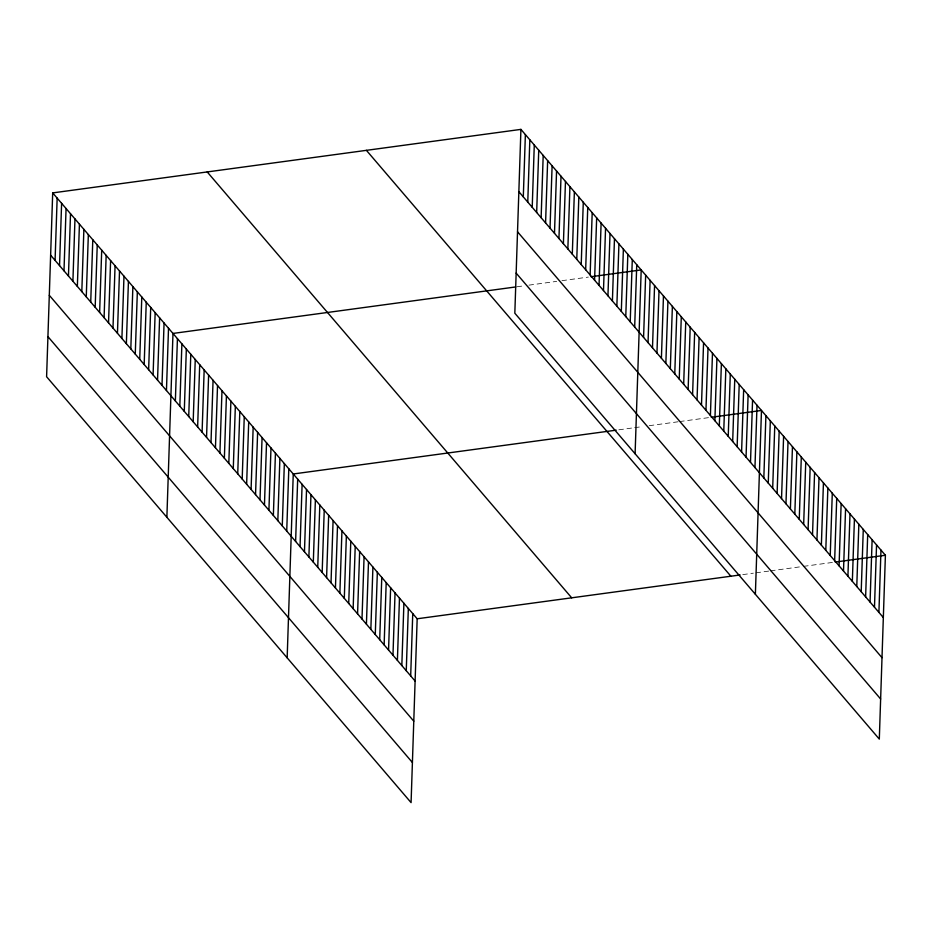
<?xml version="1.0" encoding="UTF-8"?>
<svg xmlns="http://www.w3.org/2000/svg" width="932" height="932" viewBox="0 0 932 932"><rect width="100%" height="100%" fill="white"/><g stroke="black" fill="none" stroke-linecap="round" stroke-linejoin="round"><path stroke-width="0.7" stroke-dasharray="4.66 3.5" d="M517.062 286.765L522.339 286.042M528.945 285.145L556.684 281.382M561.961 280.672L588.372 277.084M618.848 429.815L633.376 427.835M634.692 427.66L642.626 426.588M649.22 425.691L678.275 421.753M679.603 421.567L709.974 417.454M742.769 574.613L753.336 573.18M755.98 572.819L769.18 571.025M770.508 570.85L800.879 566.726M803.524 566.365L832.579 562.427"/><path stroke-width="1.4" d="M52.693 192.901L46.6 376.738L411.082 802.615L417.175 618.778L52.693 192.901L520.918 129.385L885.4 555.262L879.307 739.099L514.825 313.222L520.918 129.385M55.081 260.389L57.155 198.097M59.543 265.597L61.605 203.304M63.993 270.804L66.067 208.512M68.455 276.012L70.517 213.719M72.906 281.219L74.968 218.927M77.356 286.415L79.43 224.123M81.818 291.623L83.88 229.33M86.268 296.83L88.342 234.538M90.73 302.038L92.792 239.745M95.181 307.245L97.243 244.953M99.631 312.441L101.704 250.149M104.093 317.649L106.155 255.356M108.543 322.856L110.605 260.564M112.993 328.064L115.067 265.771M117.455 333.272L119.517 270.967M121.906 338.467L123.979 276.175M126.368 343.675L128.43 281.382M130.818 348.883L132.88 286.59M135.268 354.09L137.342 291.798M139.73 359.298L141.792 296.993M144.18 364.494L146.254 302.201M148.642 369.701L150.704 307.409M153.093 374.909L155.155 312.616M157.543 380.116L159.617 317.824M162.005 385.324L164.067 323.02M166.455 390.52L168.517 328.227M166.875 517.283L172.979 333.435L515.734 286.94M175.367 400.935L177.43 338.642M179.818 406.142L181.891 343.85M184.28 411.35L186.342 349.046M188.73 416.546L190.792 354.253M193.18 421.753L195.254 359.461M197.642 426.961L199.704 364.668M202.093 432.168L204.166 369.876M206.555 437.376L208.617 375.072M211.005 442.572L213.067 380.279M215.455 447.779L217.529 385.487M219.917 452.987L221.979 390.694M224.367 458.195L226.429 395.902M228.818 463.402L230.891 401.098M233.28 468.598L235.342 406.305M237.73 473.805L239.804 411.513M242.192 479.013L244.254 416.721M246.642 484.221L248.704 421.928M251.092 489.417L253.166 427.124M255.554 494.624L257.616 432.332M260.005 499.832L262.067 437.539M264.455 505.039L266.529 442.747M268.917 510.247L270.979 447.954M273.367 515.443L275.441 453.15M277.829 520.65L279.891 458.358M282.28 525.858L284.342 463.565M286.73 531.065L288.804 468.773M287.161 657.817L293.254 473.98L616.203 430.165M295.619 541.445L297.681 479.141M300.046 546.606L302.108 484.314M304.461 551.779L306.535 489.486M308.888 556.952L310.962 494.659M313.315 562.124L315.389 499.832M317.742 567.297L319.816 505.004M322.169 572.469L324.231 510.177M326.596 577.642L328.658 515.349M331.023 582.815L333.085 520.522M335.45 587.987L337.512 525.683M339.877 593.16L341.939 530.856M344.304 598.321L346.366 536.028M348.719 603.493L350.793 541.201M353.146 608.666L355.22 546.373M357.573 613.838L359.647 551.546M362 619.011L364.074 556.719M366.427 624.184L368.49 561.891M370.854 629.356L372.917 567.064M375.281 634.529L377.344 572.236M379.708 639.702L381.77 577.397M384.135 644.862L386.197 582.57M388.562 650.035L390.625 587.743M392.978 655.208L395.052 592.915M397.405 660.38L399.478 598.088M401.832 665.553L403.906 603.26M406.259 670.725L408.333 608.433M410.686 675.898L412.748 613.606M523.306 196.885L525.38 134.592M527.768 202.093L529.83 139.788M532.219 207.288L534.281 144.996M536.669 212.496L538.743 150.203M541.131 217.704L543.193 155.411M545.581 222.911L547.643 160.619M550.031 228.119L552.105 165.814M554.493 233.315L556.555 171.022M558.944 238.522L561.017 176.23M563.406 243.73L565.468 181.437M567.856 248.937L569.918 186.645M572.306 254.145L574.38 191.841M576.768 259.341L578.83 197.048M581.218 264.548L583.281 202.256M585.669 269.756L587.743 207.463M590.131 274.963L592.193 212.671M594.581 280.159L596.655 217.867M599.043 285.367L601.105 223.074M603.493 290.574L605.555 228.282M607.944 295.782L610.017 233.489M612.406 300.989L614.468 238.697M616.856 306.185L618.93 243.893M621.318 311.393L623.38 249.1M625.768 316.6L627.83 254.308M630.218 321.808L632.292 259.515M634.68 327.015L636.742 264.723M635.1 453.768L641.193 269.919L591.016 276.734M643.581 337.419L645.655 275.126M648.043 342.627L650.105 280.334M652.493 347.834L654.567 285.541M656.955 353.042L659.017 290.749M661.405 358.238L663.467 295.945M665.856 363.445L667.929 301.153M670.318 368.653L672.38 306.36M674.768 373.86L676.842 311.568M679.23 379.068L681.292 316.775M683.68 384.264L685.742 321.971M688.131 389.471L690.204 327.179M692.592 394.679L694.655 332.386M697.043 399.886L699.105 337.594M701.493 405.094L703.567 342.79M705.955 410.29L708.017 347.997M710.405 415.497L712.479 353.205M714.867 420.705L716.929 358.412M719.318 425.912L721.38 363.62M723.768 431.12L725.842 368.816M728.23 436.316L730.292 374.023M732.68 441.523L734.754 379.231M737.142 446.731L739.204 384.438M741.592 451.938L743.654 389.646M746.043 457.146L748.116 394.842M750.505 462.342L752.567 400.049M754.955 467.549L757.017 405.257M755.374 594.301L761.479 410.464L711.291 417.268M763.832 477.93L765.906 415.637M768.259 483.102L770.333 420.81M772.686 488.275L774.76 425.982M777.113 493.447L779.175 431.143M781.54 498.608L783.602 436.316M785.967 503.781L788.029 441.488M790.394 508.954L792.456 446.661M794.821 514.126L796.883 451.834M799.248 519.299L801.31 457.006M803.664 524.471L805.737 462.179M808.091 529.644L810.164 467.351M812.518 534.817L814.591 472.524M816.945 539.989L819.018 477.685M821.372 545.15L823.434 482.858M825.799 550.323L827.861 488.03M830.226 555.495L832.288 493.203M834.653 560.668L836.715 498.375M839.08 565.841L841.142 503.548M843.507 571.013L845.569 508.721M847.922 576.186L849.996 513.893M852.349 581.358L854.423 519.066M856.776 586.531L858.85 524.238M861.203 591.703L863.277 529.399M865.63 596.864L867.692 534.572M870.057 602.037L872.119 539.745M874.484 607.21L876.546 544.917M878.911 612.382L880.973 550.09M417.175 618.778L740.136 574.962M835.212 562.066L885.4 555.262M518.856 191.677L883.338 617.555M517.528 231.788L881.998 657.666M516.153 273.111L880.635 698.988M366.404 150.343L730.886 576.221M207.207 171.931L571.689 597.82M50.631 255.193L415.113 681.071M49.303 295.304L413.785 721.182M47.928 336.627L412.41 762.504"/></g></svg>
